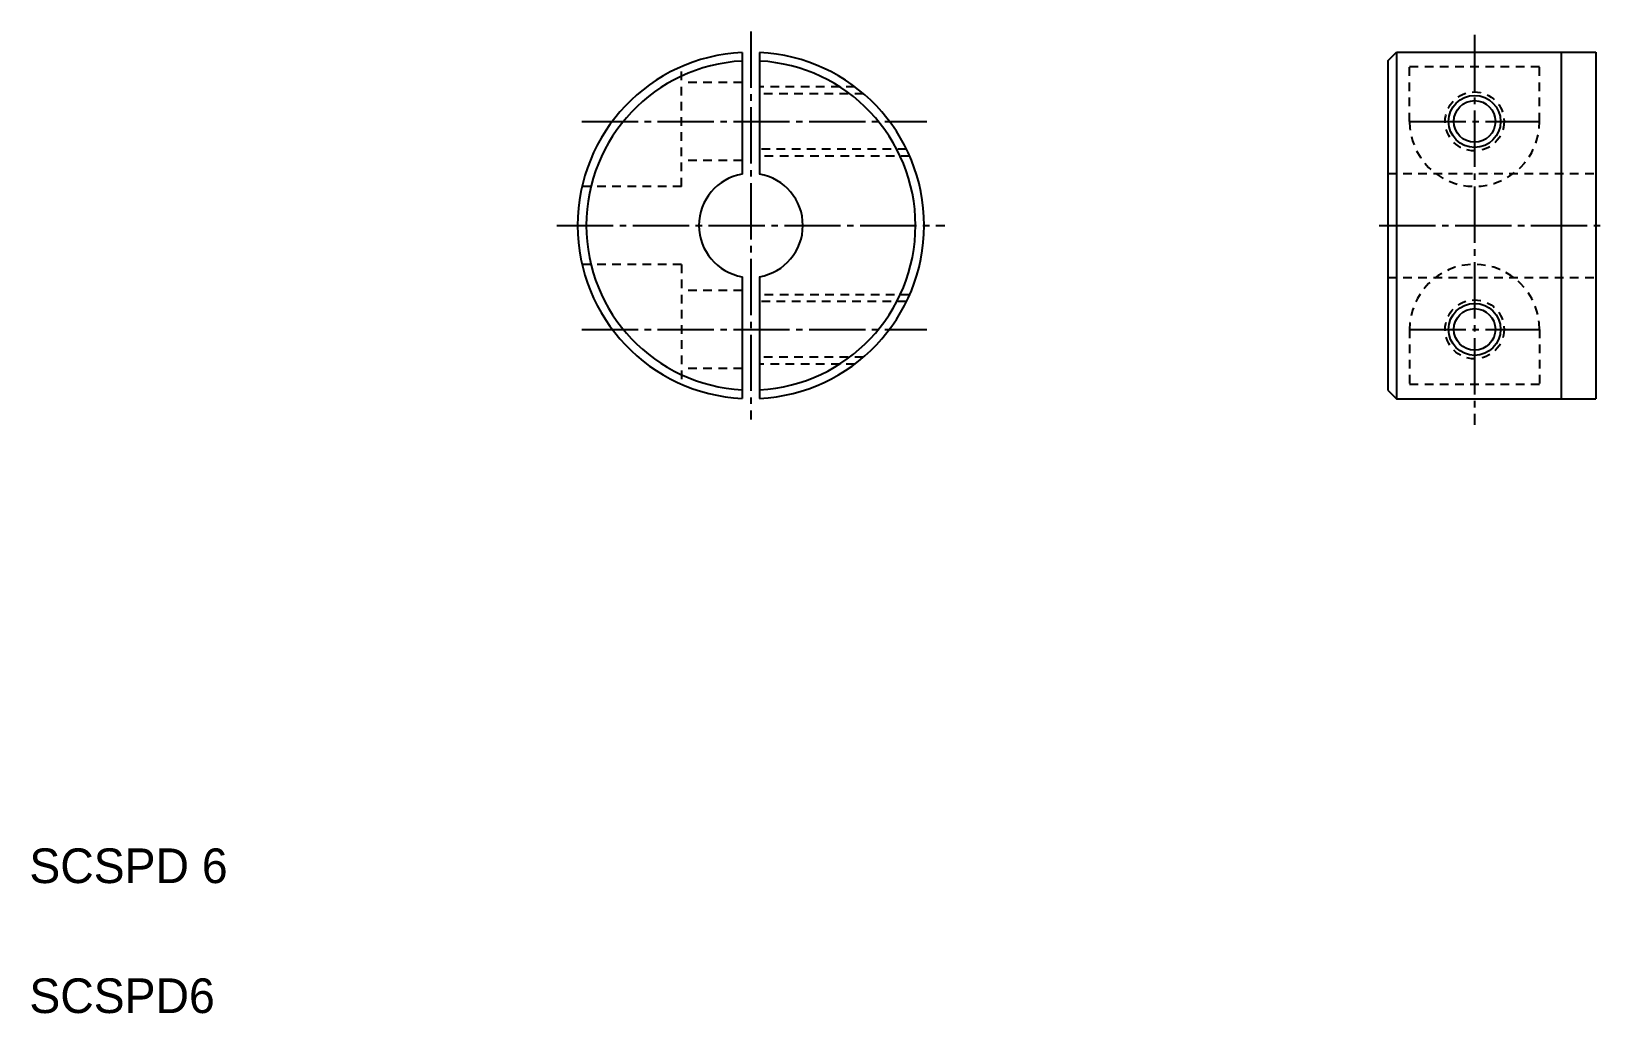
# Model space of a CAD drawing. Extents: x 5.1 to 95.9, y 5 to 61.7.
import ezdxf

# ---------------------------------------------------------------- set-up
doc = ezdxf.new("R2010")
doc.units = 0
doc.header["$LTSCALE"] = 0.25
doc.linetypes.add('CENTER', pattern=[17.5, 13, -1.5, 1.5, -1.5])
doc.linetypes.add('DASHED', pattern=[3.5, 2, -1.5])
doc.layers.get('0').update_dxf_attribs({"linetype": 'CONTINUOUS'})
doc.layers.add('CENTER', color=1, linetype='CENTER')

msp = doc.modelspace()

# ---------------------------------------------------------------- linework, layer by layer
at = {"color": 7, "linetype": 'CONTINUOUS'}
for p, q in [((46.145848, 60.444929), (46.145848, 53.415477)), ((47.145848, 60.444929), (47.145848, 53.415477)), ((83.418599, 59.957436), (83.9186, 60.457437)), ((83.418599, 59.957436), (83.418599, 40.957438)), ((83.918599, 60.457436), (83.918599, 40.457438)), ((83.9186, 60.457437), (95.418599, 60.457437)), ((93.418599, 60.457437), (93.418599, 40.457437)), ((95.418599, 60.457437), (95.418599, 40.457437)), ((46.145848, 47.499397), (46.145848, 40.469945)), ((47.145848, 47.499397), (47.145848, 40.469945)), ((83.418599, 40.957438), (83.9186, 40.457437)), ((83.9186, 40.457437), (95.418599, 40.457437))]:
    msp.add_line(p, q, dxfattribs=at)
at = {"color": 3, "linetype": 'DASHED'}
for p, q in [((42.645848, 52.707437), (42.645848, 59.622588)), ((84.668599, 56.457437), (84.668599, 59.622588)), ((84.668599, 59.622588), (92.168599, 59.622588)), ((92.168599, 56.457437), (92.168599, 59.622588)), ((46.145848, 58.707437), (42.645848, 58.707437)), ((52.645848, 58.457437), (47.145848, 58.457437)), ((53.145079, 58.057437), (47.145848, 58.057437)), ((55.625826, 54.857437), (47.145848, 54.857437)), ((46.145848, 54.207437), (42.645848, 54.207437)), ((55.810999, 54.457437), (47.145848, 54.457437)), ((42.645848, 52.707437), (36.90226, 52.707437)), ((83.418599, 53.457437), (95.418599, 53.457437)), ((83.418599, 53.457437), (95.418599, 53.457437)), ((42.645848, 48.207437), (36.90226, 48.207437)), ((42.645848, 48.207437), (42.645848, 41.292285)), ((83.418599, 47.457437), (95.418599, 47.457437)), ((46.145848, 46.707437), (42.645848, 46.707437)), ((55.810999, 46.457437), (47.145848, 46.457437)), ((55.625826, 46.057437), (47.145848, 46.057437)), ((84.668599, 44.457437), (84.668599, 41.292285)), ((92.168599, 44.457437), (92.168599, 41.292285)), ((53.145079, 42.857437), (47.145848, 42.857437)), ((46.145848, 42.207437), (42.645848, 42.207437)), ((52.645848, 42.457437), (47.145848, 42.457437)), ((84.668599, 41.292285), (92.168599, 41.292285))]:
    msp.add_line(p, q, dxfattribs=at)
for p, q in [((86.418599, 53.457437), (86.418599, 53.457537)), ((89.418599, 53.457437), (89.418699, 53.457437))]:
    msp.add_line(p, q)
for centre in [(88.418599, 56.457437), (88.418599, 44.457437)]:
    msp.add_circle(centre, 1.7, dxfattribs=at)
at = {"color": 3, "linetype": 'CONTINUOUS'}
for centre in [(88.418599, 56.457437), (88.418599, 44.457437)]:
    msp.add_circle(centre, 1.5, dxfattribs=at)
at = {"color": 7, "linetype": 'CONTINUOUS'}
for centre in [(88.418599, 56.457437), (88.418599, 44.457437)]:
    msp.add_circle(centre, 1.2, dxfattribs=at)
for radius, start, end in [(10, 92.865984, 267.134016), (9.5, 93.016961, 266.983039), (10, 272.865984, 87.134016), (9.5, 273.016961, 86.983039)]:
    msp.add_arc((46.645848, 50.457437), radius, start, end, dxfattribs=at)
at = {"color": 3, "linetype": 'DASHED'}
for centre, start, end in [((88.418599, 56.457437), 180, 0), ((88.418599, 44.457437), 0, 180)]:
    msp.add_arc(centre, 3.75, start, end, dxfattribs=at)
for start, end in [(99.594068, 260.405932), (279.594068, 80.405932)]:
    msp.add_arc((46.645848, 50.457437), 3, start, end)
at = {"layer": 'CENTER', "color": 1, "linetype": 'CENTER'}
for p, q in [((46.645848, 61.651058), (46.645848, 39.263816)), ((88.418599, 61.457438), (88.418599, 38.957437)), ((36.884423, 56.457437), (56.801311, 56.457437)), ((84.668599, 56.457437), (92.168599, 56.457437)), ((35.452227, 50.457437), (57.839469, 50.457437)), ((82.918599, 50.457437), (95.918599, 50.457437)), ((36.884423, 44.457437), (56.801311, 44.457437)), ((84.668599, 44.457437), (92.168599, 44.457437))]:
    msp.add_line(p, q, dxfattribs=at)

# ---------------------------------------------------------------- texts
for s, p in [('SCSPD 6', (5, 12.5)), ('SCSPD6', (5, 5))]:
    msp.add_text(s, height=2).set_placement(p)

doc.saveas('drawing.dxf')
